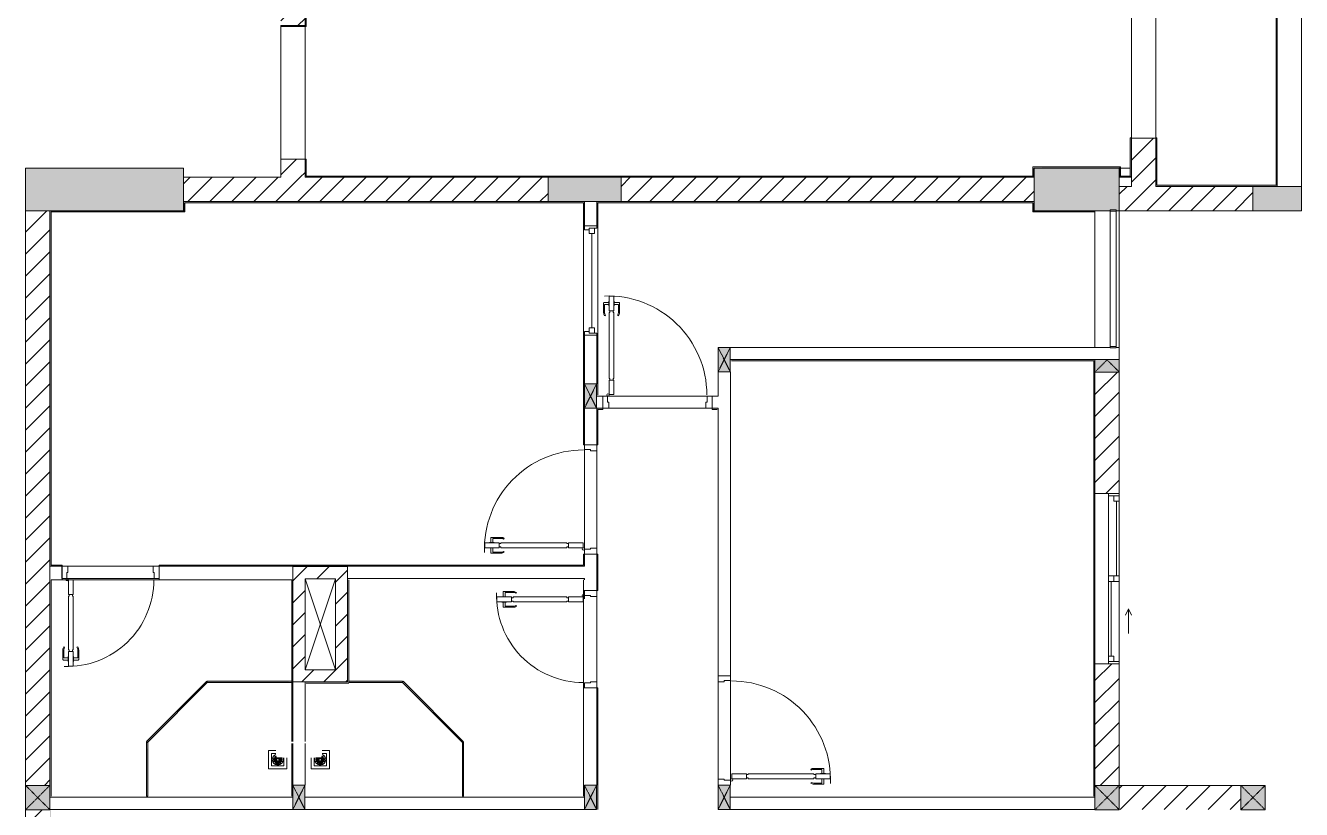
# Model space of a CAD drawing. Header units: millimetres. Extents: x 50254 to 245170, y 481 to 78637.
# Drawn here: x 162268 to 172768, y 64837 to 71285 of the extents above; entities that cross this region are included whole.
import ezdxf

# ---------------------------------------------------------------- set-up
doc = ezdxf.new("R2010")
doc.units = ezdxf.units.MM
doc.linetypes.add('IMPORT-Dash _2_', pattern=[6, 3, -3])
for name, color, linetype, lineweight in [('0-2-1', 53, 'Continuous', 9), ('A-DETL-GENF-7', 53, 'Continuous', 9), ('A-DOOR-5', 53, 'Continuous', 9), ('A-DOOR-FRAM-2', 53, 'Continuous', 9), ('A-FLOR-1-1', 53, 'Continuous', 9), ('A-FLOR-4', 53, 'Continuous', 9), ('A-FLOR-HRAL-5', 53, 'Continuous', 9), ('A-GLAZ-5', 53, 'Continuous', 9), ('A-GLAZ-CURT-3', 130, 'Continuous', 9), ('A-GLAZ-CURT-4', 53, 'Continuous', 9), ('A-WALL-1-1', 53, 'Continuous', 9), ('A-WALL-7', 53, 'Continuous', 9), ('A-WALL-PATT-3', 53, 'Continuous', 9), ('A-WALL-PATT-4', 130, 'Continuous', 9), ('A_1404_dwg-1', 53, 'Continuous', 9), ('I-WALL-1-1', 53, 'Continuous', 9), ('I-WALL-2', 53, 'Continuous', 9), ('M-EQPM-3', 53, 'Continuous', 9), ('S-COLS-1', 130, 'Continuous', 9), ('S-COLS-10', 130, 'IMPORT-Dash _2_', 9), ('S-COLS-2-1', 53, 'Continuous', 9), ('S-COLS-4-1', 53, 'Continuous', 9), ('S-COLS-9', 53, 'Continuous', 9), ('S-COLS-HDLN-2', 53, 'IMPORT-Dash _2_', 9)]:
    doc.layers.add(name, color=color, linetype=linetype, lineweight=lineweight)
pattern_1 = [(45, (0, 0), (-90.50967, 90.50967), [])]

# ---------------------------------------------------------------- blocks, each defined once
blk = doc.blocks.new('A_1404_dwg_NCV_TKTC_KET CAU_rvt-1-TKTC_MB HOÀN THIỆN SÀN TẦNG 3-4-4819833-KeyPlan-CH1')
at = {"layer": 'S-COLS-1'}
for points in [[(44453, 69762), (45753, 69762), (45753, 70112), (44453, 70112), (44453, 69762)], [(49353, 69837), (49353, 70037), (48753, 70037), (48753, 69837), (49153, 69837)], [(53378, 69762), (53378, 69769), (53428, 69769), (53428, 69762), (53453, 69762), (53453, 70112), (52753, 70112), (52753, 69762), (53376, 69762)], [(54953, 69762), (54953, 69962), (54553, 69962), (54553, 69762), (54753, 69762)]]:
    blk.add_hatch(color=256, dxfattribs=at).paths.add_polyline_path(points)
at = {"layer": 'A-FLOR-1-1'}
blk.add_line((46653, 66835), (47103, 66835), dxfattribs=at)
at = {"layer": 'A-FLOR-1-1', "flags": 128}
blk.add_lwpolyline([(53453, 65035), (53453, 68637), (53453, 69762)], dxfattribs=at)
at = {"layer": 'S-COLS-2-1'}
for p, q in [((48753, 70037), (48753, 69837)), ((49353, 69837), (49353, 70037)), ((52753, 70037), (52753, 69837)), ((53453, 69762), (53453, 70037))]:
    blk.add_line(p, q, dxfattribs=at)
at = {"layer": 'S-COLS-2-1', "flags": 128}
for points in [[(45753, 69837), (45753, 70112), (44453, 70112), (44453, 69762), (44653, 69762)], [(54553, 69962), (54553, 69762), (54953, 69762), (54953, 69962), (54753, 69962)]]:
    blk.add_lwpolyline(points, dxfattribs=at)
blk = doc.blocks.new('A_1404_dwg_DOOR_CW_01 CANH MO-PANEL KINH - DIW_01-900x2200-CỬA GỖ VÂN LAMINATE-553393-TKTC_MB HOÀN THIỆN SÀN TẦNG 3-4-4819840-KeyPlan-CH1')
at = {"layer": 'A-DETL-GENF-7'}
for p, q in [((46582, 38482), (46582, 38521)), ((46582, 38438), (46582, 38399)), ((46666, 38525), (46586, 38525)), ((46599, 38482), (46599, 38513)), ((46599, 38438), (46599, 38407)), ((46603, 38517), (46666, 38517)), ((46691, 38517), (46687, 38511)), ((46666, 38395), (46586, 38395)), ((46603, 38403), (46666, 38403)), ((46691, 38404), (46687, 38410))]:
    blk.add_line(p, q, dxfattribs=at)
at = {"layer": 'A-DETL-GENF-7', "flags": 128}
for points in [[(46531, 38440), (46531, 38480), (46651, 38480), (46651, 38440)], [(46610, 38482), (46610, 38480), (46571, 38480), (46571, 38482)], [(46610, 38438), (46610, 38440), (46571, 38440), (46571, 38438)], [(47207, 38474), (47207, 38480), (46665, 38480), (46665, 38474), (46651, 38474), (46651, 38446), (46665, 38446), (46665, 38440), (47207, 38440), (47207, 38446), (47221, 38446), (47221, 38474)], [(47221, 38480), (47221, 38440), (47341, 38440), (47341, 38480)]]:
    blk.add_lwpolyline(points, close=True, dxfattribs=at)
at = {"layer": 'A-DETL-GENF-7'}
blk.add_circle((47343, 38430), 10, dxfattribs=at)
for centre, radius, start, end in [((47343, 38430), 814, 90, 182), ((46586, 38521), 4, 90, 180), ((46603, 38513), 4, 90, 180), ((46666, 38480), 45, 55, 90), ((46666, 38480), 37, 55, 90), ((46586, 38399), 4, 180, 270), ((46603, 38407), 4, 180, 270), ((46666, 38440), 37, 270, 305), ((46666, 38440), 45, 270, 305)]:
    blk.add_arc(centre, radius, start, end, dxfattribs=at)
at = {"layer": 'A-DOOR-5'}
blk.add_line((47353, 38430), (47353, 38455), dxfattribs=at)
at = {"layer": 'A-DOOR-5', "flags": 128}
for points in [[(47453, 39237), (47453, 39287), (47353, 39287), (47353, 39247), (47403, 39247), (47403, 39237)], [(47453, 38387), (47453, 38437), (47403, 38437), (47403, 38427), (47353, 38427), (47353, 38387)]]:
    blk.add_lwpolyline(points, close=True, dxfattribs=at)
blk = doc.blocks.new('A_1404_dwg_DOOR_CW_01 CANH MO-PANEL KINH - DIG_02-800x2200-CỬA NHÔM KÍNH-V60-TKTC_MB HOÀN THIỆN SÀN TẦNG 3-4-4819851-KeyPlan-CH1')
at = {"layer": 'A-DETL-GENF-7'}
for p, q in [((56062, 39550), (56062, 39470)), ((56070, 39576), (56077, 39571)), ((56070, 39487), (56070, 39550)), ((56105, 39483), (56074, 39483)), ((56149, 39483), (56180, 39483)), ((56184, 39576), (56177, 39571)), ((56184, 39487), (56184, 39550)), ((56192, 39550), (56192, 39470)), ((56105, 39466), (56066, 39466)), ((56149, 39466), (56188, 39466))]:
    blk.add_line(p, q, dxfattribs=at)
at = {"layer": 'A-DETL-GENF-7', "flags": 128}
for points in [[(56147, 40005), (56107, 40005), (56107, 40125), (56147, 40125)], [(56141, 39991), (56147, 39991), (56147, 39549), (56141, 39549), (56141, 39535), (56113, 39535), (56113, 39549), (56107, 39549), (56107, 39991), (56113, 39991), (56113, 40005), (56141, 40005)], [(56105, 39495), (56107, 39495), (56107, 39455), (56105, 39455)], [(56107, 39415), (56147, 39415), (56147, 39535), (56107, 39535)], [(56149, 39495), (56147, 39495), (56147, 39455), (56149, 39455)]]:
    blk.add_lwpolyline(points, close=True, dxfattribs=at)
at = {"layer": 'A-DETL-GENF-7'}
blk.add_circle((56097, 40127), 10, dxfattribs=at)
for centre, radius, start, end in [((56097, 40127), 714, 268, 0), ((56107, 39550), 45, 145, 180), ((56107, 39550), 37, 145, 180), ((56074, 39487), 4, 180, 270), ((56147, 39550), 37, 0, 35), ((56180, 39487), 4, 270, 0), ((56147, 39550), 45, 0, 35), ((56066, 39470), 4, 180, 270), ((56188, 39470), 4, 270, 0)]:
    blk.add_arc(centre, radius, start, end, dxfattribs=at)
at = {"layer": 'A-DOOR-5'}
blk.add_line((56097, 40137), (56122, 40137), dxfattribs=at)
at = {"layer": 'A-DOOR-5', "flags": 128}
for points in [[(56104, 40237), (56104, 40187), (56094, 40187), (56094, 40137), (56054, 40137), (56054, 40237)], [(56854, 40237), (56854, 40137), (56814, 40137), (56814, 40187), (56804, 40187), (56804, 40237)]]:
    blk.add_lwpolyline(points, close=True, dxfattribs=at)
blk = doc.blocks.new('A_1404_dwg_DOOR_CW_01 CANH MO-PANEL KINH - DIW_01-900x2200-CỬA GỖ VÂN LAMINATE-553375-TKTC_MB HOÀN THIỆN SÀN TẦNG 3-4-4819841-KeyPlan-CH1')
at = {"layer": 'A-DETL-GENF-7'}
for p, q in [((49615, 40124), (49615, 40203)), ((49658, 40207), (49619, 40207)), ((49623, 40186), (49623, 40124)), ((49658, 40190), (49627, 40190)), ((49702, 40207), (49741, 40207)), ((49702, 40190), (49733, 40190)), ((49737, 40186), (49737, 40124)), ((49745, 40124), (49745, 40203)), ((49623, 40098), (49629, 40103)), ((49736, 40098), (49730, 40103))]:
    blk.add_line(p, q, dxfattribs=at)
at = {"layer": 'A-DETL-GENF-7', "flags": 128}
for points in [[(49658, 40179), (49660, 40179), (49660, 40219), (49658, 40219)], [(49700, 40259), (49660, 40259), (49660, 40139), (49700, 40139)], [(49702, 40179), (49700, 40179), (49700, 40219), (49702, 40219)], [(49666, 39583), (49660, 39583), (49660, 40125), (49666, 40125), (49666, 40139), (49694, 40139), (49694, 40125), (49700, 40125), (49700, 39583), (49694, 39583), (49694, 39569), (49666, 39569)], [(49660, 39569), (49700, 39569), (49700, 39449), (49660, 39449)]]:
    blk.add_lwpolyline(points, close=True, dxfattribs=at)
at = {"layer": 'A-DETL-GENF-7'}
blk.add_circle((49710, 39447), 10, dxfattribs=at)
for centre, radius, start, end in [((49710, 39447), 814, 88, 180), ((49619, 40203), 4, 90, 180), ((49660, 40124), 45, 180, 215), ((49627, 40186), 4, 90, 180), ((49660, 40124), 37, 180, 215), ((49700, 40124), 37, 325, 0), ((49733, 40186), 4, 0, 90), ((49700, 40124), 45, 325, 0), ((49741, 40203), 4, 0, 90)]:
    blk.add_arc(centre, radius, start, end, dxfattribs=at)
at = {"layer": 'A-DOOR-5'}
blk.add_line((49710, 39437), (49685, 39437), dxfattribs=at)
at = {"layer": 'A-DOOR-5', "flags": 128}
for points in [[(48853, 39337), (48853, 39437), (48893, 39437), (48893, 39387), (48903, 39387), (48903, 39337)], [(49703, 39337), (49703, 39387), (49713, 39387), (49713, 39437), (49753, 39437), (49753, 39337)]]:
    blk.add_lwpolyline(points, close=True, dxfattribs=at)
blk = doc.blocks.new('A_1404_dwg_M_Fixed - 900 x 1400-901191-TKTC_MB HOÀN THIỆN SÀN TẦNG 3-4-4819853-KeyPlan-CH1')
at = {"layer": 'A-GLAZ-5'}
blk.add_line((53892, 40196), (53118, 40196), dxfattribs=at)
at = {"layer": 'A-GLAZ-5', "flags": 128}
for points in [[(53074, 40218), (53118, 40218), (53118, 40174), (53074, 40174), (53074, 40237), (53056, 40237)], [(53955, 40237), (53936, 40237), (53936, 40174), (53892, 40174), (53892, 40218), (53936, 40218)], [(53087, 40174), (53087, 40137), (53055, 40137)], [(53923, 40174), (53923, 40137), (53955, 40137)]]:
    blk.add_lwpolyline(points, dxfattribs=at)
blk = doc.blocks.new('A_1404_dwg_THU NUOC - THU NUOC-V84-TKTC_MB HOÀN THIỆN SÀN TẦNG 3-4-4819859-KeyPlan-CH1')
at = {"layer": 'M-EQPM-3'}
for p, q in [((46846, 65262), (46910, 65262)), ((46910, 65256), (46846, 65256)), ((46846, 65238), (46910, 65238)), ((46910, 65232), (46846, 65232)), ((46858, 65225), (46898, 65225)), ((46898, 65219), (46858, 65219)), ((46868, 65213), (46888, 65213)), ((46888, 65207), (46868, 65207)), ((46898, 65269), (46888, 65269)), ((46891, 65275), (46898, 65275))]:
    blk.add_line(p, q, dxfattribs=at)
at = {"layer": 'M-EQPM-3', "flags": 128}
for points in [[(46803, 65262), (46803, 65172), (46953, 65172), (46953, 65322), (46893, 65322)], [(46828, 65262), (46828, 65197), (46928, 65197), (46928, 65297), (46893, 65297)], [(46846, 65250), (46870, 65250), (46870, 65244), (46846, 65244)], [(46910, 65244), (46886, 65244), (46886, 65250), (46910, 65250)]]:
    blk.add_lwpolyline(points, dxfattribs=at)
at = {"layer": 'M-EQPM-3'}
for centre, radius, start, end in [((46878, 65247), 45, 159.7593, 180), ((46878, 65247), 45, 159.7593, 180), ((46878, 65247), 45, 180, 0), ((46878, 65247), 45, 180, 0), ((46846, 65259), 3, 90, 270), ((46846, 65247), 3, 90, 270), ((46846, 65235), 3, 90, 270), ((46858, 65222), 3, 90, 270), ((46868, 65210), 3, 90, 270), ((46888, 65210), 3, 270, 90), ((46878, 65247), 45, 0, 70.9482), ((46878, 65247), 45, 0, 70.9482), ((46898, 65272), 3, 270, 90), ((46898, 65222), 3, 270, 90), ((46910, 65259), 3, 270, 90), ((46910, 65247), 3, 270, 90), ((46910, 65235), 3, 270, 90)]:
    blk.add_arc(centre, radius, start, end, dxfattribs=at)
blk = doc.blocks.new('A_1404_dwg_THU NUOC - THU NUOC-V85-TKTC_MB HOÀN THIỆN SÀN TẦNG 3-4-4819860-KeyPlan-CH1')
at = {"layer": 'M-EQPM-3'}
for p, q in [((46496, 65262), (46560, 65262)), ((46560, 65256), (46496, 65256)), ((46496, 65238), (46560, 65238)), ((46560, 65232), (46496, 65232)), ((46508, 65275), (46515, 65275)), ((46517, 65269), (46508, 65269)), ((46508, 65225), (46548, 65225)), ((46548, 65219), (46508, 65219)), ((46518, 65213), (46538, 65213)), ((46538, 65207), (46518, 65207))]:
    blk.add_line(p, q, dxfattribs=at)
at = {"layer": 'M-EQPM-3', "flags": 128}
for points in [[(46603, 65262), (46603, 65172), (46453, 65172), (46453, 65322), (46513, 65322)], [(46513, 65297), (46478, 65297), (46478, 65197), (46578, 65197), (46578, 65262)], [(46496, 65250), (46520, 65250), (46520, 65244), (46496, 65244)], [(46560, 65244), (46536, 65244), (46536, 65250), (46560, 65250)]]:
    blk.add_lwpolyline(points, dxfattribs=at)
at = {"layer": 'M-EQPM-3'}
for centre, radius, start, end in [((46528, 65247), 45, 110.2316, 180), ((46528, 65247), 45, 110.2316, 180), ((46528, 65247), 45, 180, 360), ((46528, 65247), 45, 180, 360), ((46496, 65259), 3, 90, 270), ((46496, 65247), 3, 90, 270), ((46496, 65235), 3, 90, 270), ((46508, 65272), 3, 90, 270), ((46508, 65222), 3, 90, 270), ((46518, 65210), 3, 90, 270), ((46538, 65210), 3, 270, 90), ((46548, 65222), 3, 270, 90), ((46560, 65259), 3, 270, 90), ((46560, 65247), 3, 270, 90), ((46560, 65235), 3, 270, 90), ((46528, 65247), 45, 0, 20.2407), ((46528, 65247), 45, 0, 20.2407)]:
    blk.add_arc(centre, radius, start, end, dxfattribs=at)
blk = doc.blocks.new('A_1404_dwg_Railing - 50 x 10mm-901205-TKTC_MB HOÀN THIỆN SÀN TẦNG 3-4-4819863-KeyPlan-CH1')
at = {"layer": 'A-FLOR-HRAL-5', "flags": 128}
blk.add_lwpolyline([(52923, 44462), (52923, 44512), (52933, 44512), (52933, 44462)], close=True, dxfattribs=at)
blk = doc.blocks.new('A_1404_dwg_Railing - Railing-883273-TKTC_MB HOÀN THIỆN SÀN TẦNG 3-4-4819869-KeyPlan-CH1')
at = {"layer": 'A-FLOR-HRAL-5'}
for p, q in [((53378, 69759), (53378, 68644)), ((53428, 68644), (53428, 69759))]:
    blk.add_line(p, q, dxfattribs=at)
at = {"rotation": 270}
for p in [(8916, 122692), (8916, 121567)]:
    blk.add_blockref('A_1404_dwg_Railing - 50 x 10mm-901205-TKTC_MB HOÀN THIỆN SÀN TẦNG 3-4-4819863-KeyPlan-CH1', p, dxfattribs=at)
blk = doc.blocks.new('A_1404_dwg_System Panel - Glazed-674652-TKTC_MB HOÀN THIỆN SÀN TẦNG 3-4-4819885-KeyPlan-CH1')
at = {"layer": 'A-GLAZ-CURT-3'}
blk.add_hatch(color=256, dxfattribs=at).paths.add_polyline_path([(45448, 64947), (45458, 64947), (45453, 65392), (45448, 65392)])
at = {"layer": 'A-GLAZ-CURT-4'}
blk.add_line((45458, 64947), (45458, 65389), dxfattribs=at)
at = {"layer": 'A-GLAZ-CURT-4', "flags": 128}
blk.add_lwpolyline([(45448, 65392), (45448, 64947), (45458, 64947)], dxfattribs=at)
blk = doc.blocks.new('A_1404_dwg_System Panel - Glazed-580250-TKTC_MB HOÀN THIỆN SÀN TẦNG 3-4-4819878-KeyPlan-CH1')
at = {"layer": 'A-GLAZ-CURT-3'}
blk.add_hatch(color=256, dxfattribs=at).paths.add_polyline_path([(57296, 36533), (57300, 36544), (56804, 37033), (56801, 37029), (56998, 36832)])
at = {"layer": 'A-GLAZ-CURT-4'}
blk.add_line((57304, 36540), (56809, 37035), dxfattribs=at)
at = {"layer": 'A-GLAZ-CURT-4', "flags": 128}
blk.add_lwpolyline([(56801, 37029), (57296, 36533), (57304, 36540)], dxfattribs=at)
blk = doc.blocks.new('A_1404_dwg_System Panel - Glazed-901202-TKTC_MB HOÀN THIỆN SÀN TẦNG 3-4-4819879-KeyPlan-CH1')
at = {"layer": 'A-GLAZ-CURT-3'}
blk.add_hatch(color=256, dxfattribs=at).paths.add_polyline_path([(45952, 65882), (46643, 65887), (46643, 65892), (45949, 65887), (45950, 65882)])
at = {"layer": 'A-GLAZ-CURT-4', "flags": 128}
blk.add_lwpolyline([(45948, 65882), (46643, 65882), (46643, 65892), (45948, 65892)], close=True, dxfattribs=at)
blk = doc.blocks.new('A_1404_dwg_System Panel - Glazed-674653-TKTC_MB HOÀN THIỆN SÀN TẦNG 3-4-4819886-KeyPlan-CH1')
at = {"layer": 'A-GLAZ-CURT-3'}
blk.add_hatch(color=256, dxfattribs=at).paths.add_polyline_path([(48057, 64947), (48058, 64947), (48053, 65389), (48048, 65386), (48048, 64947)])
at = {"layer": 'A-GLAZ-CURT-4'}
blk.add_line((48058, 64947), (48058, 65389), dxfattribs=at)
at = {"layer": 'A-GLAZ-CURT-4', "flags": 128}
blk.add_lwpolyline([(48048, 65387), (48048, 64947), (48058, 64947)], dxfattribs=at)
blk = doc.blocks.new('A_1404_dwg_System Panel - Glazed-580253-TKTC_MB HOÀN THIỆN SÀN TẦNG 3-4-4819881-KeyPlan-CH1')
at = {"layer": 'A-GLAZ-CURT-3'}
blk.add_hatch(color=256, dxfattribs=at).paths.add_polyline_path([(56808, 38636), (57302, 39137), (57299, 39141), (56804, 38639)])
at = {"layer": 'A-GLAZ-CURT-4'}
blk.add_line((57299, 39141), (56801, 38643), dxfattribs=at)
at = {"layer": 'A-GLAZ-CURT-4', "flags": 128}
blk.add_lwpolyline([(56809, 38637), (57306, 39134), (57299, 39141)], dxfattribs=at)
blk = doc.blocks.new('A_1404_dwg_System Panel - Glazed-901204-TKTC_MB HOÀN THIỆN SÀN TẦNG 3-4-4819882-KeyPlan-CH1')
at = {"layer": 'A-GLAZ-CURT-3'}
blk.add_hatch(color=256, dxfattribs=at).paths.add_polyline_path([(47551, 65882), (47555, 65887), (47551, 65892), (47113, 65887), (47113, 65882)])
at = {"layer": 'A-GLAZ-CURT-4', "flags": 128}
blk.add_lwpolyline([(47555, 65892), (47113, 65892), (47113, 65882), (47555, 65882)], close=True, dxfattribs=at)
blk = doc.blocks.new('A_1404_dwg_G1_SOF - BO TRU - 100x200-746114-TKTC_MB HOÀN THIỆN SÀN TẦNG 3-4-4819846-KeyPlan-CH1')
at = {"layer": 'S-COLS-1'}
blk.add_hatch(color=256, dxfattribs=at).paths.add_polyline_path([(49953, 40037), (49953, 40237), (49853, 40237), (49853, 40037)])
at = {"layer": 'S-COLS-9', "flags": 128}
blk.add_lwpolyline([(49853, 40037), (49853, 40237), (49953, 40237), (49953, 40037)], close=True, dxfattribs=at)
at = {"layer": 'S-COLS-HDLN-2'}
for p, q in [((49953, 40037), (49853, 40237)), ((49853, 40037), (49953, 40237))]:
    blk.add_line(p, q, dxfattribs=at)
blk = doc.blocks.new('A_1404_dwg_DOOR_CW_01 CANH MO-PANEL KINH - DIG_01-900x2200-CỬA NHÔM KÍNH-901226-TKTC_MB HOÀN THIỆN SÀN TẦNG 3-4-4819905-KeyPlan-CH1')
at = {"layer": 'A-DETL-GENF-7'}
for p, q in [((37873, 26676), (37879, 26671)), ((37986, 26676), (37980, 26671)), ((37865, 26650), (37865, 26570)), ((37908, 26566), (37869, 26566)), ((37873, 26587), (37873, 26650)), ((37908, 26583), (37877, 26583)), ((37952, 26583), (37983, 26583)), ((37952, 26566), (37991, 26566)), ((37987, 26587), (37987, 26650)), ((37995, 26650), (37995, 26570))]:
    blk.add_line(p, q, dxfattribs=at)
at = {"layer": 'A-DETL-GENF-7', "flags": 128}
for points in [[(37910, 27205), (37950, 27205), (37950, 27325), (37910, 27325)], [(37916, 27191), (37910, 27191), (37910, 26649), (37916, 26649), (37916, 26635), (37944, 26635), (37944, 26649), (37950, 26649), (37950, 27191), (37944, 27191), (37944, 27205), (37916, 27205)], [(37908, 26595), (37910, 26595), (37910, 26555), (37908, 26555)], [(37950, 26515), (37910, 26515), (37910, 26635), (37950, 26635)], [(37952, 26595), (37950, 26595), (37950, 26555), (37952, 26555)]]:
    blk.add_lwpolyline(points, close=True, dxfattribs=at)
at = {"layer": 'A-DETL-GENF-7'}
blk.add_circle((37960, 27327), 10, dxfattribs=at)
for centre, radius, start, end in [((37960, 27327), 814, 180, 272), ((37910, 26650), 45, 145, 180), ((37910, 26650), 37, 145, 180), ((37950, 26650), 37, 0, 35), ((37950, 26650), 45, 0, 35), ((37869, 26570), 4, 180, 270), ((37877, 26587), 4, 180, 270), ((37983, 26587), 4, 270, 0), ((37991, 26570), 4, 270, 0)]:
    blk.add_arc(centre, radius, start, end, dxfattribs=at)
at = {"layer": 'A-DOOR-5'}
blk.add_line((37960, 27337), (37935, 27337), dxfattribs=at)
at = {"layer": 'A-DOOR-5', "flags": 128}
for points in [[(37153, 27437), (37103, 27437), (37103, 27337), (37143, 27337), (37143, 27387), (37153, 27387)], [(38003, 27437), (37953, 27437), (37953, 27387), (37963, 27387), (37963, 27337), (38003, 27337)]]:
    blk.add_lwpolyline(points, close=True, dxfattribs=at)
blk = doc.blocks.new('A_1404_dwg_NCV_TKTC_TANG 3 - 4_rvt-1-TKTC_MB HOÀN THIỆN SÀN TẦNG 3-4-4819943-KeyPlan-CH1')
at = {"layer": 'A-WALL-PATT-4'}
h = blk.add_hatch(color=256, dxfattribs=at)
h.paths.add_polyline_path([(46763, 70037), (46763, 70187), (46753, 70187), (46753, 70037)])
h.paths.add_polyline_path([(46763, 71277), (46763, 73237), (46753, 73237), (46753, 71277)])
h = blk.add_hatch(color=256, dxfattribs=at)
h.paths.add_polyline_path([(53543, 70047), (53553, 70047), (53553, 70362), (53543, 70360)])
h.paths.add_polyline_path([(53543, 72862), (53553, 72862), (53553, 73227), (53543, 73227)])
h = blk.add_hatch(color=256, dxfattribs=at)
h.paths.add_polyline_path([(53753, 69962), (53763, 69962), (53763, 70362), (53753, 70360), (53753, 69972)])
h.paths.add_polyline_path([(53763, 72862), (53763, 73227), (53753, 73227), (53753, 72862)])
for points in [[(52743, 70037), (52743, 70047), (46763, 70047), (46763, 70037), (51134, 70037)], [(52743, 70112), (53453, 70112), (53453, 70122), (52743, 70117)], [(52753, 70037), (52753, 70112), (52743, 70112), (52743, 70037)], [(53463, 70047), (53463, 70122), (53453, 70122), (53453, 70047)], [(53543, 70037), (53553, 70037), (53553, 70047), (53453, 70047), (53453, 70037), (53463, 70037)], [(54753, 69962), (54753, 69972), (53763, 69972), (53763, 69962), (54553, 69962)], [(45763, 69827), (49053, 69827), (49053, 69837), (45753, 69837), (45753, 69827)], [(45753, 69752), (45763, 69752), (45763, 69827), (45753, 69827), (45753, 69762)], [(51134, 69827), (52753, 69827), (52753, 69837), (49153, 69837), (49153, 69827), (49353, 69827)], [(52743, 69752), (52753, 69752), (52753, 69827), (52743, 69827), (52743, 69762)], [(44663, 66847), (44663, 69762), (44653, 69762), (44653, 66847)], [(44663, 69752), (45753, 69752), (45753, 69762), (44663, 69762)], [(52753, 69752), (53253, 69752), (53253, 69762), (52753, 69762)], [(51134, 68527), (53253, 68527), (53253, 68537), (50253, 68537), (50253, 68527)]]:
    blk.add_hatch(color=256, dxfattribs=at).paths.add_polyline_path(points)
h = blk.add_hatch(color=256, dxfattribs=at)
h.paths.add_polyline_path([(49043, 66847), (49053, 66847), (49053, 66937), (49043, 66937)])
h.paths.add_polyline_path([(49043, 67837), (49053, 67837), (49053, 68737), (49043, 68737), (49043, 68137)])
h.paths.add_polyline_path([(49043, 69637), (49053, 69637), (49053, 69827), (49043, 69827), (49043, 69659)])
h = blk.add_hatch(color=256, dxfattribs=at)
h.paths.add_polyline_path([(49153, 68237), (49163, 68237), (49163, 68737), (49153, 68737), (49153, 68337)])
h.paths.add_polyline_path([(49163, 69637), (49163, 69827), (49153, 69827), (49153, 69637)])
h = blk.add_hatch(color=256, dxfattribs=at)
h.paths.add_polyline_path([(53253, 64937), (53253, 66035), (53243, 66035), (53243, 64937)])
h.paths.add_polyline_path([(53253, 67435), (53253, 68527), (53243, 68527), (53243, 67435)])
h = blk.add_hatch(color=256, dxfattribs=at)
h.paths.add_polyline_path([(49153, 64837), (49163, 64837), (49163, 65837), (49153, 65837), (49153, 64837)])
h.paths.add_polyline_path([(49163, 66637), (49163, 66937), (49153, 66937), (49153, 66637)])
h.paths.add_polyline_path([(49163, 67837), (49163, 68137), (49153, 68137), (49153, 67837)])
h = blk.add_hatch(color=256, dxfattribs=at)
h.paths.add_polyline_path([(49203, 68127), (49203, 68137), (49163, 68137), (49163, 68127)])
h.paths.add_polyline_path([(50153, 68127), (50153, 68137), (50103, 68137), (50103, 68127)])
h = blk.add_hatch(color=256, dxfattribs=at)
h.paths.add_polyline_path([(44653, 66837), (44753, 66837), (44753, 66847), (44653, 66847)])
h.paths.add_polyline_path([(47103, 66837), (49053, 66837), (49053, 66847), (45553, 66847), (45553, 66837), (46753, 66837)])
h = blk.add_hatch(color=256, dxfattribs=at)
h.paths.add_polyline_path([(44663, 61912), (44663, 61989), (44653, 61989), (44653, 61912)])
h.paths.add_polyline_path([(44653, 63079), (44663, 63079), (44663, 64837), (44653, 64835), (44653, 63152)])
at = {"layer": 'A-FLOR-4'}
for p, q in [((53753, 70362), (53753, 72860)), ((46753, 70187), (46753, 71277)), ((53553, 70360), (53753, 70360)), ((53463, 70112), (53543, 70112)), ((50063, 68237), (49243, 68237)), ((49053, 66977), (49053, 67797)), ((49153, 67787), (49153, 66987)), ((44803, 66837), (45503, 66837)), ((45503, 66837), (44803, 66837)), ((44793, 66737), (45513, 66737)), ((47103, 66737), (47103, 66727)), ((49153, 66587), (49153, 65887)), ((46763, 65887), (46753, 65887)), ((50153, 65087), (50153, 65887)), ((50253, 65897), (50253, 65077)), ((45453, 64937), (45453, 64947)), ((48053, 64947), (48053, 64937))]:
    blk.add_line(p, q, dxfattribs=at)
at = {"layer": 'A-FLOR-4', "flags": 128}
blk.add_lwpolyline([(53753, 72862), (53753, 72860), (53553, 72860), (53553, 70362), (53553, 72862)], dxfattribs=at)
for points in [[(46753, 70187), (46753, 71277), (46553, 71277), (46553, 70187)], [(50053, 68137), (49253, 68137)]]:
    blk.add_lwpolyline(points, close=True, dxfattribs=at)
at = {"layer": 'A-WALL-1-1'}
for p, q in [((49053, 69637), (49153, 69637)), ((49153, 68737), (49053, 68737)), ((53378, 68637), (50253, 68637)), ((50253, 68537), (53253, 68537)), ((53253, 68537), (53453, 68537)), ((49153, 68137), (49163, 68137)), ((49053, 67837), (49153, 67837)), ((49153, 66937), (49053, 66937)), ((44653, 66837), (44653, 66737)), ((44753, 66737), (44753, 66837)), ((45553, 66837), (45553, 66737)), ((49053, 66637), (49153, 66637)), ((49153, 65837), (49053, 65837)), ((50153, 65937), (50253, 65937)), ((46653, 65379), (46653, 65037)), ((46753, 65037), (46753, 65379)), ((50253, 65037), (50153, 65037)), ((44653, 64937), (44653, 64837)), ((46653, 64937), (44653, 64937)), ((49053, 64937), (46753, 64937)), ((50153, 64937), (50153, 64837)), ((53253, 64937), (50253, 64937)), ((53253, 64837), (53253, 64937)), ((44653, 64837), (46653, 64837)), ((46753, 64837), (49053, 64837)), ((50253, 64837), (53253, 64837))]:
    blk.add_line(p, q, dxfattribs=at)
at = {"layer": 'A-WALL-1-1', "flags": 128}
for points in [[(49153, 69827), (49153, 69837), (49053, 69837), (49053, 69827)], [(53453, 68537), (53453, 68637), (53428, 68637)], [(49203, 68137), (49203, 68237), (49153, 68237)], [(50143, 68237), (50103, 68237), (50103, 68137)], [(46653, 66737), (46653, 66737), (46653, 66837)], [(49053, 66847), (49053, 66837), (47103, 66837), (47103, 66737), (49053, 66737), (49053, 66727)], [(46753, 65396), (46753, 65887), (46653, 65887), (46653, 65396)]]:
    blk.add_lwpolyline(points, dxfattribs=at)
at = {"layer": 'A-WALL-7'}
for p, q in [((49053, 69827), (49053, 69637)), ((49153, 69637), (49153, 69827)), ((53253, 69762), (53378, 69762)), ((53253, 68637), (53253, 69752)), ((49053, 68737), (49053, 68337)), ((49153, 68337), (49153, 68737)), ((50253, 65937), (50253, 68437)), ((49053, 68137), (49053, 67837)), ((49153, 67837), (49153, 68137)), ((49163, 68137), (49203, 68137)), ((50153, 68127), (50153, 68137)), ((49053, 66977), (49053, 67797)), ((49153, 67787), (49153, 66987)), ((49053, 66937), (49053, 66847)), ((49153, 66637), (49153, 66937)), ((44753, 66837), (44653, 66837)), ((44803, 66837), (45503, 66837)), ((46653, 66837), (45553, 66837)), ((49153, 66587), (49153, 65887)), ((49153, 65037), (49153, 65837)), ((50153, 65087), (50153, 65887)), ((50253, 65897), (50253, 65077)), ((50153, 65037), (50153, 64937))]:
    blk.add_line(p, q, dxfattribs=at)
at = {"layer": 'A-WALL-7', "flags": 128}
for points in [[(53428, 69762), (53453, 69762), (53453, 68637)], [(50153, 68437), (50153, 68247), (50153, 68237), (50143, 68237)], [(50103, 68137), (50153, 68137), (50153, 68127), (50153, 65937)]]:
    blk.add_lwpolyline(points, dxfattribs=at)
at = {"layer": 'I-WALL-1-1'}
for p, q in [((53253, 68537), (50253, 68537)), ((49153, 68237), (49163, 68237)), ((49163, 68137), (49153, 68137)), ((47113, 65892), (47113, 66727)), ((46643, 65892), (46643, 65882)), ((46643, 65882), (46643, 65396)), ((46763, 65877), (47113, 65877)), ((46643, 65379), (46643, 64947)), ((46653, 65037), (46653, 65379)), ((44653, 65035), (44653, 64937)), ((53253, 64937), (53253, 65035)), ((44653, 64937), (44663, 64937)), ((46643, 64937), (46653, 64937)), ((49043, 64937), (49053, 64937)), ((53243, 64937), (53253, 64937)), ((44663, 64837), (44653, 64837))]:
    blk.add_line(p, q, dxfattribs=at)
at = {"layer": 'I-WALL-1-1', "flags": 128}
for points in [[(46753, 71512), (46753, 71277), (46763, 71277), (46763, 73227)], [(49053, 69827), (49053, 69837), (45753, 69837), (45753, 69827), (45753, 69762), (44663, 69762), (44653, 69762), (44653, 66847), (44653, 66837)], [(44753, 66837), (44753, 66847), (44663, 66847), (44663, 69752), (45753, 69752), (45763, 69752), (45763, 69827), (49043, 69827), (49043, 69637), (49053, 69637)], [(49153, 69637), (49163, 69637), (49163, 69827), (52743, 69827), (52743, 69752), (52753, 69752), (53253, 69752), (53253, 69762), (52753, 69762), (52753, 69827), (52753, 69837), (49153, 69837), (49153, 69827)], [(49053, 68737), (49043, 68737), (49043, 67837), (49053, 67837)], [(49163, 68247), (49163, 68737), (49153, 68737)], [(50263, 68527), (53243, 68527), (53243, 67435), (53253, 67435), (53253, 68435)], [(53253, 68435), (53253, 68527), (53253, 68537)], [(49153, 67837), (49163, 67837), (49163, 68127), (49203, 68127), (49203, 68137)], [(50103, 68137), (50103, 68127), (50143, 68127)], [(49053, 66937), (49043, 66937), (49043, 66847), (45553, 66847), (45553, 66837)], [(49153, 66637), (49163, 66637), (49163, 66937), (49153, 66937)], [(46653, 66837), (49053, 66837), (49053, 66847)], [(44653, 66737), (44653, 66727), (44653, 65035)], [(44663, 64947), (44663, 66727), (44753, 66727), (44753, 66737)], [(45553, 66737), (45553, 66727), (46643, 66727), (46643, 65892)], [(46653, 65396), (46653, 66727), (46653, 66737)], [(47103, 66727), (47103, 65887), (46763, 65887)], [(49043, 66727), (49043, 66637), (49053, 66637)], [(53253, 65035), (53253, 66035), (53243, 66035), (53243, 64947)], [(49053, 65837), (49043, 65837), (49043, 64947)], [(49163, 64837), (49163, 65837), (49153, 65837)]]:
    blk.add_lwpolyline(points, dxfattribs=at)
for points in [[(52743, 70037), (52753, 70037), (52753, 70112), (53453, 70112), (53453, 70047), (53453, 70037), (53553, 70037), (53553, 70047), (53553, 70362), (53543, 70362), (53543, 70047), (53463, 70047), (53463, 70122), (53453, 70122), (52743, 70122), (52743, 70112), (52743, 70047), (46763, 70047), (46763, 70187), (46753, 70187), (46753, 70037), (46763, 70037)], [(54753, 69972), (53763, 69972), (53763, 70362), (53753, 70362), (53753, 69962), (53763, 69962), (54753, 69962)]]:
    blk.add_lwpolyline(points, close=True, dxfattribs=at)
at = {"layer": 'I-WALL-2'}
for p, q in [((54743, 69972), (54743, 73027)), ((49053, 69637), (49053, 69827)), ((49153, 69827), (49153, 69637)), ((49043, 68737), (49043, 69637)), ((49163, 69637), (49163, 68737)), ((49053, 68337), (49053, 68737)), ((49153, 68737), (49153, 68337)), ((49053, 67837), (49053, 68137)), ((49153, 68137), (49153, 67837)), ((49203, 68137), (49163, 68137)), ((50153, 68137), (50103, 68137)), ((53243, 66035), (53243, 67435)), ((53253, 67435), (53253, 66035)), ((49053, 66847), (49053, 66937)), ((49153, 66937), (49153, 66637)), ((44653, 66837), (44753, 66837)), ((45553, 66837), (46653, 66837)), ((45553, 66727), (44753, 66727)), ((49043, 65837), (49043, 66637)), ((49153, 65837), (49153, 65037))]:
    blk.add_line(p, q, dxfattribs=at)
at = {"layer": 'I-WALL-2', "flags": 128}
blk.add_lwpolyline([(54743, 73037), (54753, 73037), (54753, 69972)], dxfattribs=at)
for name, p in [('A_1404_dwg_Railing - Railing-883273-TKTC_MB HOÀN THIỆN SÀN TẦNG 3-4-4819869-KeyPlan-CH1', (0, 0)), ('A_1404_dwg_DOOR_CW_01 CANH MO-PANEL KINH - DIW_01-900x2200-CỬA GỖ VÂN LAMINATE-553393-TKTC_MB HOÀN THIỆN SÀN TẦNG 3-4-4819840-KeyPlan-CH1', (1700, 28550)), ('A_1404_dwg_DOOR_CW_01 CANH MO-PANEL KINH - DIG_02-800x2200-CỬA NHÔM KÍNH-V60-TKTC_MB HOÀN THIỆN SÀN TẦNG 3-4-4819851-KeyPlan-CH1', (-11302, 26600)), ('A_1404_dwg_System Panel - Glazed-901202-TKTC_MB HOÀN THIỆN SÀN TẦNG 3-4-4819879-KeyPlan-CH1', (0, 0)), ('A_1404_dwg_System Panel - Glazed-901204-TKTC_MB HOÀN THIỆN SÀN TẦNG 3-4-4819882-KeyPlan-CH1', (0, 0)), ('A_1404_dwg_System Panel - Glazed-674652-TKTC_MB HOÀN THIỆN SÀN TẦNG 3-4-4819885-KeyPlan-CH1', (0, 0)), ('A_1404_dwg_THU NUOC - THU NUOC-V85-TKTC_MB HOÀN THIỆN SÀN TẦNG 3-4-4819860-KeyPlan-CH1', (0, 0)), ('A_1404_dwg_THU NUOC - THU NUOC-V84-TKTC_MB HOÀN THIỆN SÀN TẦNG 3-4-4819859-KeyPlan-CH1', (0, 0)), ('A_1404_dwg_System Panel - Glazed-674653-TKTC_MB HOÀN THIỆN SÀN TẦNG 3-4-4819886-KeyPlan-CH1', (0, 0))]:
    blk.add_blockref(name, p)
for name, p, rotation in [('A_1404_dwg_M_Fixed - 900 x 1400-901191-TKTC_MB HOÀN THIỆN SÀN TẦNG 3-4-4819853-KeyPlan-CH1', (8916, 122692), 270), ('A_1404_dwg_DOOR_CW_01 CANH MO-PANEL KINH - DIG_01-900x2200-CỬA NHÔM KÍNH-901226-TKTC_MB HOÀN THIỆN SÀN TẦNG 3-4-4819905-KeyPlan-CH1', (87205, 95574), 180), ('A_1404_dwg_G1_SOF - BO TRU - 100x200-746114-TKTC_MB HOÀN THIỆN SÀN TẦNG 3-4-4819846-KeyPlan-CH1', (100105, 108674), 180), ('A_1404_dwg_G1_SOF - BO TRU - 100x200-746114-TKTC_MB HOÀN THIỆN SÀN TẦNG 3-4-4819846-KeyPlan-CH1', (99005, 108374), 180), ('A_1404_dwg_DOOR_CW_01 CANH MO-PANEL KINH - DIG_02-800x2200-CỬA NHÔM KÍNH-V60-TKTC_MB HOÀN THIỆN SÀN TẦNG 3-4-4819851-KeyPlan-CH1', (8916, 122692), 270), ('A_1404_dwg_System Panel - Glazed-580250-TKTC_MB HOÀN THIỆN SÀN TẦNG 3-4-4819878-KeyPlan-CH1', (8916, 122692), 270.0000000000001), ('A_1404_dwg_System Panel - Glazed-580253-TKTC_MB HOÀN THIỆN SÀN TẦNG 3-4-4819881-KeyPlan-CH1', (8916, 122692), 270.0000000000002), ('A_1404_dwg_DOOR_CW_01 CANH MO-PANEL KINH - DIW_01-900x2200-CỬA GỖ VÂN LAMINATE-553375-TKTC_MB HOÀN THIỆN SÀN TẦNG 3-4-4819841-KeyPlan-CH1', (10816, 114790), 270), ('A_1404_dwg_G1_SOF - BO TRU - 100x200-746114-TKTC_MB HOÀN THIỆN SÀN TẦNG 3-4-4819846-KeyPlan-CH1', (96605, 105074), 180), ('A_1404_dwg_G1_SOF - BO TRU - 100x200-746114-TKTC_MB HOÀN THIỆN SÀN TẦNG 3-4-4819846-KeyPlan-CH1', (99005, 105074), 180), ('A_1404_dwg_G1_SOF - BO TRU - 100x200-746114-TKTC_MB HOÀN THIỆN SÀN TẦNG 3-4-4819846-KeyPlan-CH1', (100105, 105074), 180)]:
    blk.add_blockref(name, p, dxfattribs=dict(rotation=rotation))
blk = doc.blocks.new('A_1404_dwg_1_FAMILY RVT - W01-WxH 1400x1400xmm-389822-TKTC_MB HOÀN THIỆN SÀN TẦNG 3-4-4819949-KeyPlan-CH1')
at = {"layer": 'A-GLAZ-5'}
for p, q in [((49052, 78237), (49052, 78037)), ((49072, 78237), (49072, 78148)), ((49730, 78237), (49775, 78237)), ((50001, 78313), (50204, 78313)), ((50433, 78237), (50433, 78148)), ((49116, 78215), (49730, 78215)), ((49775, 78192), (49730, 78192)), ((49775, 78170), (50389, 78170))]:
    blk.add_line(p, q, dxfattribs=at)
at = {"layer": 'A-GLAZ-5', "flags": 128}
for points in [[(50052, 78339), (50001, 78313), (50052, 78288)], [(50452, 78037), (50452, 78237), (49052, 78237), (49116, 78237)], [(49730, 78148), (49730, 78237), (49116, 78237), (49116, 78192), (49072, 78192)], [(49775, 78148), (49775, 78237), (50433, 78237), (50452, 78237)], [(49052, 78148), (49072, 78148), (49730, 78148), (49775, 78148), (50389, 78148), (50452, 78148)], [(50433, 78192), (50389, 78192), (50389, 78148)]]:
    blk.add_lwpolyline(points, dxfattribs=at)
blk = doc.blocks.new('A_1404_dwg_G1_SOF - BO TRU - 200x200-V14-TKTC_MB HOÀN THIỆN SÀN TẦNG 3-4-4819993-KeyPlan-CH1')
at = {"layer": 'S-COLS-10'}
blk.add_hatch(color=256, dxfattribs=at).paths.add_polyline_path([(44453, 64835), (44653, 64837), (44653, 65035), (44453, 65035), (44453, 64837)])
at = {"layer": 'S-COLS-4-1', "flags": 128}
blk.add_lwpolyline([(44653, 65035), (44453, 65035), (44453, 64835), (44653, 64835)], dxfattribs=at)
at = {"layer": 'S-COLS-HDLN-2'}
for p, q in [((44653, 65035), (44453, 64835)), ((44453, 65035), (44653, 64835))]:
    blk.add_line(p, q, dxfattribs=at)
blk = doc.blocks.new('A_1404_dwg_G1_SOF - BO TRU - 200x200-V39-TKTC_MB HOÀN THIỆN SÀN TẦNG 3-4-4820018-KeyPlan-CH1')
at = {"layer": 'S-COLS-10'}
blk.add_hatch(color=256, dxfattribs=at).paths.add_polyline_path([(54653, 64835), (54653, 65035), (54453, 65035), (54453, 64835)])
at = {"layer": 'S-COLS-4-1', "flags": 128}
blk.add_lwpolyline([(54453, 64835), (54653, 64835), (54653, 65035), (54453, 65035), (54453, 64837)], dxfattribs=at)
at = {"layer": 'S-COLS-HDLN-2'}
for p, q in [((54653, 65035), (54453, 64835)), ((54453, 65035), (54653, 64835))]:
    blk.add_line(p, q, dxfattribs=at)
blk = doc.blocks.new('A_1404_dwg_G1_SOF - BO TRU - 200x200-V52-TKTC_MB HOÀN THIỆN SÀN TẦNG 3-4-4820032-KeyPlan-CH1')
at = {"layer": 'S-COLS-10'}
blk.add_hatch(color=256, dxfattribs=at).paths.add_polyline_path([(53453, 68435), (53453, 68537), (53253, 68537), (53253, 68435)])
at = {"layer": 'S-COLS-4-1', "flags": 128}
blk.add_lwpolyline([(53253, 68435), (53453, 68435), (53453, 68537)], dxfattribs=at)
at = {"layer": 'S-COLS-HDLN-2'}
for p, q in [((53354, 68537), (53253, 68435)), ((53351, 68537), (53453, 68435))]:
    blk.add_line(p, q, dxfattribs=at)
blk = doc.blocks.new('A_1404_dwg_G1_SOF - BO TRU - 200x200-V116-TKTC_MB HOÀN THIỆN SÀN TẦNG 3-4-4820038-KeyPlan-CH1')
at = {"layer": 'S-COLS-10'}
blk.add_hatch(color=256, dxfattribs=at).paths.add_polyline_path([(53253, 64835), (53453, 64837), (53453, 65035), (53253, 65035), (53253, 64837)])
at = {"layer": 'S-COLS-4-1'}
blk.add_line((53253, 64835), (53453, 64835), dxfattribs=at)
at = {"layer": 'S-COLS-4-1', "flags": 128}
blk.add_lwpolyline([(53453, 64837), (53453, 65035), (53253, 65035)], dxfattribs=at)
at = {"layer": 'S-COLS-HDLN-2'}
for p, q in [((53453, 65035), (53253, 64835)), ((53253, 65035), (53453, 64835))]:
    blk.add_line(p, q, dxfattribs=at)
blk = doc.blocks.new('A_1404_dwg_FD_05 - FD_05-1000x2200mm-V123-TKTC_MB HOÀN THIỆN SÀN TẦNG 3-4-4820045-KeyPlan-CH1')
at = {"layer": 'A-DOOR-FRAM-2'}
blk.add_line((46553, 70240), (46553, 70195), dxfattribs=at)
at = {"layer": 'A-DOOR-FRAM-2', "flags": 128}
blk.add_lwpolyline([(46753, 71285), (46553, 71285), (46553, 71240)], dxfattribs=at)
blk = doc.blocks.new('A_1404_dwg-4819832-KeyPlan-CH1')
at = {"layer": 'A-WALL-PATT-3'}
h = blk.add_hatch(dxfattribs=at)
h.set_pattern_fill('FP_22', color=256, style=0, pattern_type=2)
h.set_pattern_definition(pattern_1)
h.paths.add_polyline_path([(46753, 70037), (46753, 70187), (46553, 70187), (46553, 70037)])
h.paths.add_polyline_path([(46553, 71285), (46753, 71285), (46753, 71512), (46553, 71512), (46553, 71285)])
h.paths.add_polyline_path([(46753, 71712), (46753, 74517), (46553, 74517), (46553, 71712)])
h = blk.add_hatch(dxfattribs=at)
h.set_pattern_fill('FP_22', color=256, style=0, pattern_type=2)
h.set_pattern_definition(pattern_1)
h.paths.add_polyline_path([(53553, 69962), (53753, 69962), (53753, 70360), (53553, 70360), (53553, 70037)])
h.paths.add_polyline_path([(53553, 72862), (53753, 72862), (53753, 73237), (53553, 73237), (53553, 72862)])
h = blk.add_hatch(dxfattribs=at)
h.set_pattern_fill('FP_22', color=256, style=0, pattern_type=2)
h.set_pattern_definition(pattern_1)
h.paths.add_polyline_path([(46763, 69837), (48753, 69837), (48753, 70037), (45753, 70037), (45753, 69837), (46753, 69837)])
h = blk.add_hatch(dxfattribs=at)
h.set_pattern_fill('FP_22', color=256, style=0, pattern_type=2)
h.set_pattern_definition(pattern_1)
h.paths.add_polyline_path([(51134, 69837), (52753, 69837), (52753, 70037), (49353, 70037), (49353, 69837)])
h = blk.add_hatch(dxfattribs=at)
h.set_pattern_fill('FP_22', color=256, style=0, pattern_type=2)
h.set_pattern_definition(pattern_1)
h.paths.add_polyline_path([(53763, 69762), (54553, 69762), (54553, 69962), (53453, 69962), (53453, 69762), (53753, 69762)])
h = blk.add_hatch(dxfattribs=at)
h.set_pattern_fill('FP_22', color=256, style=0, pattern_type=2)
h.set_pattern_definition(pattern_1)
h.paths.add_polyline_path([(44652, 61912), (44652, 61989), (44453, 61989), (44453, 61912)])
h.paths.add_polyline_path([(44453, 63152), (44653, 63152), (44653, 64835), (44453, 64835), (44453, 65035), (44653, 65035), (44653, 69762), (44453, 69762), (44453, 63152)])
h = blk.add_hatch(dxfattribs=at)
h.set_pattern_fill('FP_22', color=256, style=0, pattern_type=2)
h.set_pattern_definition(pattern_1)
h.paths.add_polyline_path([(53301, 65035), (53453, 65035), (53453, 66035), (53253, 66035), (53253, 65035)])
h.paths.add_polyline_path([(53253, 67435), (53453, 67435), (53453, 68435), (53253, 68435)])
h = blk.add_hatch(dxfattribs=at)
h.set_pattern_fill('FP_22', color=256, style=0, pattern_type=2)
h.set_pattern_definition(pattern_1)
h.paths.add_polyline_path([(46653, 65887), (46753, 65887), (46753, 66835), (46653, 66835)])
h = blk.add_hatch(dxfattribs=at)
h.set_pattern_fill('FP_22', color=256, style=0, pattern_type=2)
h.set_pattern_definition(pattern_1)
h.paths.add_polyline_path([(47003, 66735), (47103, 66735), (47103, 66835), (46753, 66835), (46753, 66735)])
h = blk.add_hatch(dxfattribs=at)
h.set_pattern_fill('FP_22', color=256, style=0, pattern_type=2)
h.set_pattern_definition(pattern_1)
h.paths.add_polyline_path([(47103, 65985), (47103, 66735), (47003, 66735), (47003, 65985)])
h = blk.add_hatch(dxfattribs=at)
h.set_pattern_fill('FP_22', color=256, style=0, pattern_type=2)
h.set_pattern_definition(pattern_1)
h.paths.add_polyline_path([(47003, 65887), (47103, 65887), (47103, 65985), (46753, 65985), (46753, 65887)])
h = blk.add_hatch(dxfattribs=at)
h.set_pattern_fill('FP_22', color=256, style=0, pattern_type=2)
h.set_pattern_definition(pattern_1)
h.paths.add_polyline_path([(54443, 64837), (54453, 64837), (54453, 65035), (53453, 65035), (53453, 64837), (53463, 64837)])
at = {"layer": '0-2-1'}
for p, q in [((47003, 65986), (46753, 66735)), ((46753, 65985), (47003, 66734))]:
    blk.add_line(p, q, dxfattribs=at)
at = {"layer": 'A-FLOR-1-1'}
blk.add_line((46553, 70240), (46553, 71240), dxfattribs=at)
at = {"layer": 'A-WALL-1-1'}
for p, q in [((48753, 69837), (48753, 70037)), ((49353, 70037), (49353, 69837)), ((52753, 69837), (52753, 70037)), ((54553, 69762), (54553, 69962)), ((53453, 67435), (53453, 68435)), ((47103, 66835), (46653, 66835)), ((46653, 66737), (46653, 65887))]:
    blk.add_line(p, q, dxfattribs=at)
at = {"layer": 'A-WALL-1-1', "flags": 128}
for points in [[(46553, 70195), (46553, 70037), (45753, 70037), (45753, 69837)], [(53553, 70037), (53553, 69962), (53453, 69962), (53453, 69762), (54553, 69762)], [(44653, 69762), (44453, 69762), (44453, 63152), (44653, 63152)], [(54453, 65035), (53453, 65035), (53453, 66035)]]:
    blk.add_lwpolyline(points, dxfattribs=at)
blk.add_lwpolyline([(47003, 65985), (46753, 65985), (46753, 66735), (47003, 66735)], close=True, dxfattribs=at)
at = {"layer": 'A-WALL-7'}
blk.add_line((54953, 73037), (54953, 69962), dxfattribs=at)
for name in ['A_1404_dwg_NCV_TKTC_KET CAU_rvt-1-TKTC_MB HOÀN THIỆN SÀN TẦNG 3-4-4819833-KeyPlan-CH1', 'A_1404_dwg_NCV_TKTC_TANG 3 - 4_rvt-1-TKTC_MB HOÀN THIỆN SÀN TẦNG 3-4-4819943-KeyPlan-CH1', 'A_1404_dwg_FD_05 - FD_05-1000x2200mm-V123-TKTC_MB HOÀN THIỆN SÀN TẦNG 3-4-4820045-KeyPlan-CH1', 'A_1404_dwg_G1_SOF - BO TRU - 200x200-V52-TKTC_MB HOÀN THIỆN SÀN TẦNG 3-4-4820032-KeyPlan-CH1', 'A_1404_dwg_G1_SOF - BO TRU - 200x200-V14-TKTC_MB HOÀN THIỆN SÀN TẦNG 3-4-4819993-KeyPlan-CH1', 'A_1404_dwg_G1_SOF - BO TRU - 200x200-V116-TKTC_MB HOÀN THIỆN SÀN TẦNG 3-4-4820038-KeyPlan-CH1', 'A_1404_dwg_G1_SOF - BO TRU - 200x200-V39-TKTC_MB HOÀN THIỆN SÀN TẦNG 3-4-4820018-KeyPlan-CH1']:
    blk.add_blockref(name, (0, 0))
at = {"rotation": 269.9999999999999}
blk.add_blockref('A_1404_dwg_1_FAMILY RVT - W01-WxH 1400x1400xmm-389822-TKTC_MB HOÀN THIỆN SÀN TẦNG 3-4-4819949-KeyPlan-CH1', (-24784, 116488), dxfattribs=at)

msp = doc.modelspace()

# ---------------------------------------------------------------- block references
at = {"layer": 'A_1404_dwg-1'}
msp.add_blockref('A_1404_dwg-4819832-KeyPlan-CH1', (117815.8, 0), dxfattribs=at)

doc.saveas('drawing.dxf')
